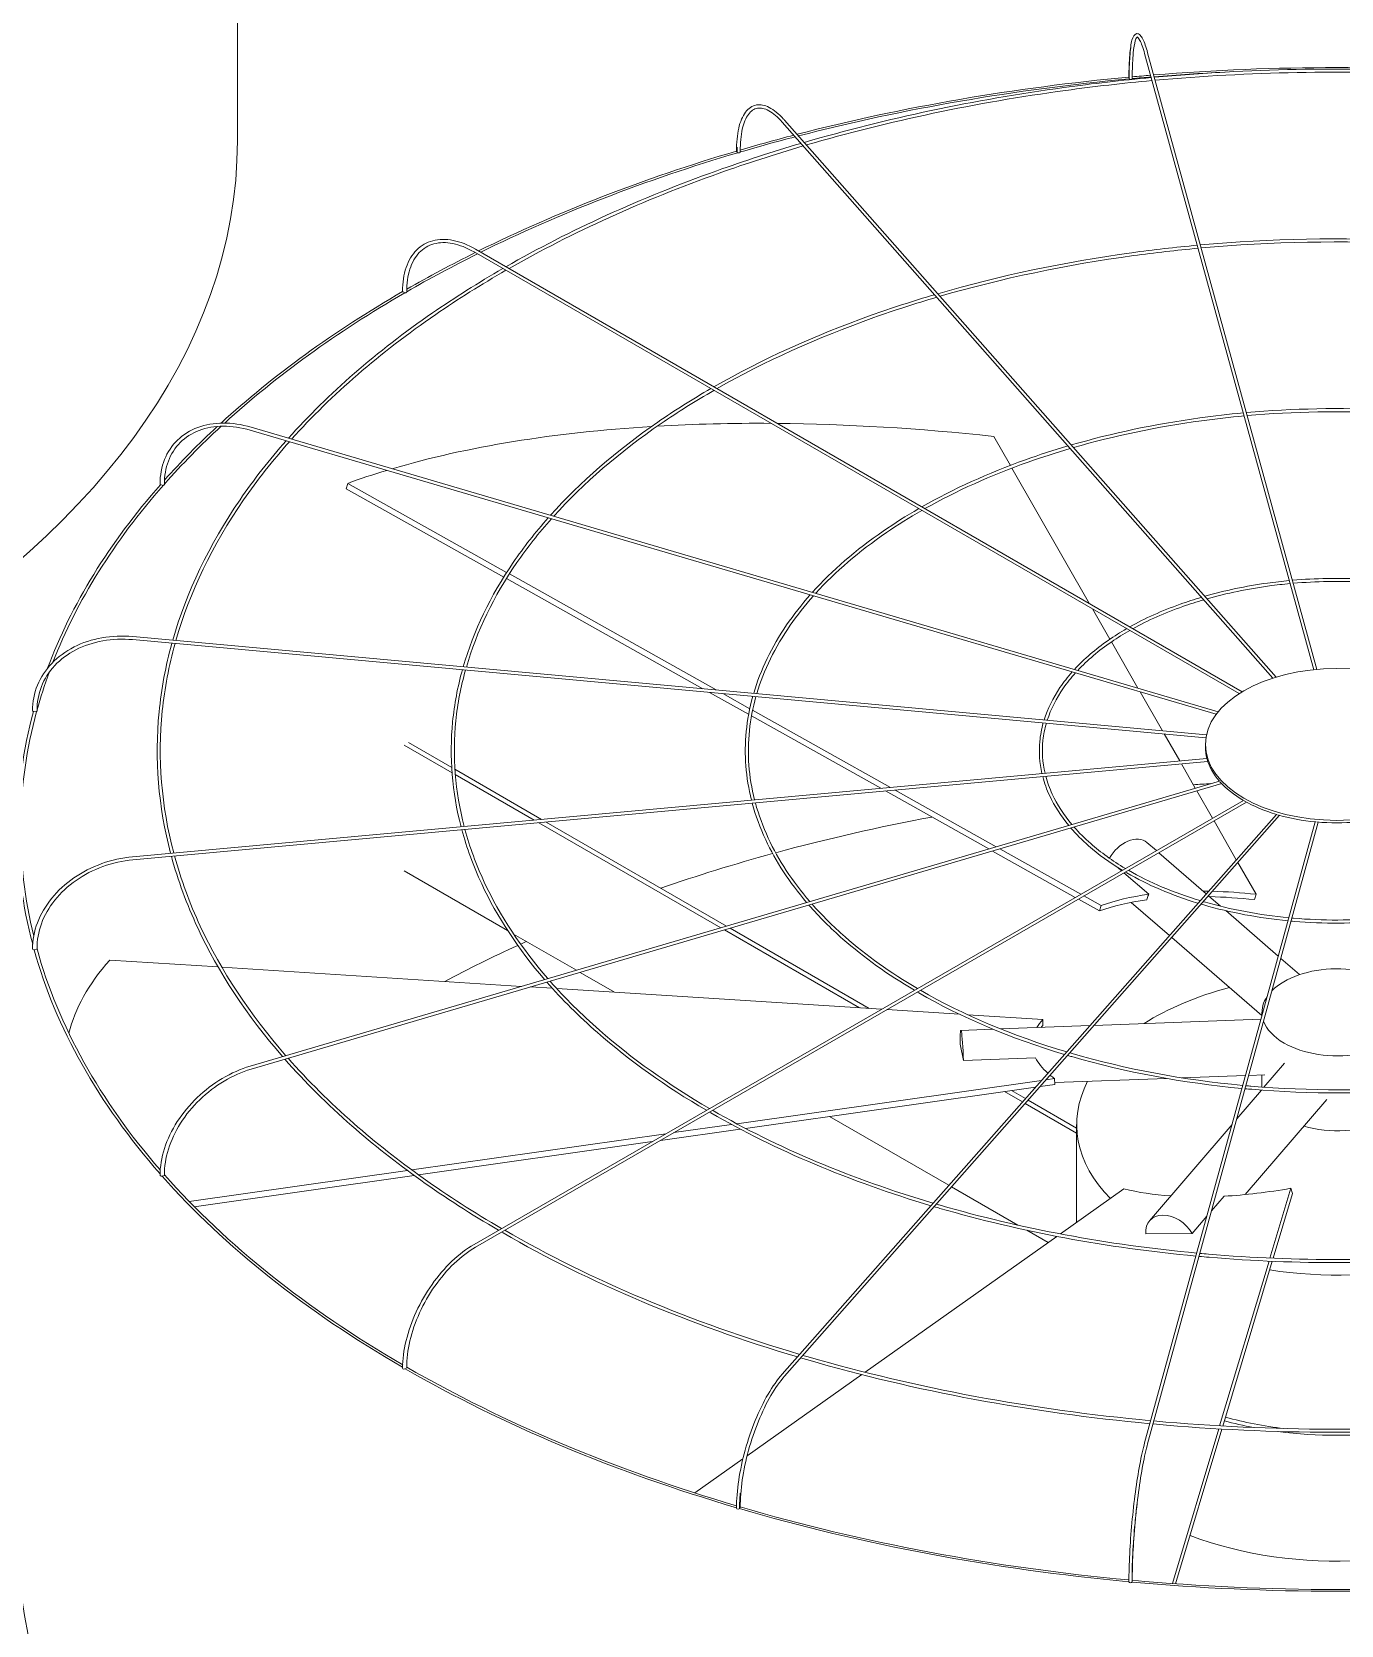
# Model space of a CAD drawing. Header units: millimetres. Extents: x -312439 to 477422, y -331570 to 212570.
# Drawn here: x 362298 to 363338, y 96232 to 97498 of the extents above; entities that cross this region are included whole.
import ezdxf

# ---------------------------------------------------------------- set-up
doc = ezdxf.new("R2010")
doc.units = ezdxf.units.MM

msp = doc.modelspace()

# ---------------------------------------------------------------- linework, layer by layer
at = {"color": 3, "linetype": 'Continuous', "lineweight": 0, "extrusion": (-1.11022e-16, 0.816497, 0.57735)}
for p, q in [((362461.049, 97411.303), (362461.049, 97974.191)), ((363316.33, 96990.955), (363181.974, 97480.713)), ((363318.805, 96991.193), (363184.337, 97481.361)), ((362895.816, 97427.773), (363286.493, 96985.091)), ((363283.929, 96984.294), (362893.979, 97426.152)), ((362650.303, 97325.166), (363259.494, 96973.449)), ((362649.078, 97323.045), (363257.13, 96971.986)), ((362471.192, 97181.36), (363238.817, 96955.544)), ((362471.883, 97183.71), (363240.453, 96957.616)), ((363075.276, 97153.364), (363062.065, 97176.425)), ((363138.241, 97043.455), (363076.508, 97151.213)), ((362547.442, 97134.808), (362548.678, 97139.096)), ((362548.678, 97139.096), (362675.002, 97068.293)), ((362672.675, 97064.617), (362547.442, 97134.808)), ((362830.947, 96975.909), (362674.814, 97063.418)), ((362677.142, 97067.093), (362841.563, 96974.938)), ((363154.404, 97015.241), (363140.662, 97039.229)), ((362377.765, 97014.889), (363230.619, 96936.902)), ((362377.988, 97017.329), (363231.076, 96939.32)), ((363176.666, 96976.381), (363155.625, 97013.108)), ((362867.301, 96955.533), (362836.191, 96972.969)), ((362846.807, 96971.999), (362868.194, 96960.012)), ((363196.063, 96942.521), (363178.425, 96973.31)), ((362870.432, 96958.757), (362979.904, 96897.4)), ((362972.266, 96896.701), (362869.56, 96954.267)), ((362631.334, 96913.303), (362597.01, 96933.12)), ((363209.866, 96918.428), (363197.55, 96939.926)), ((363231.423, 96920.4), (362377.765, 96842.338)), ((362593.546, 96931.12), (362631.605, 96909.146)), ((363230.209, 96929.566), (363230.209, 96931.566)), ((362377.988, 96839.899), (363232.146, 96918.006)), ((362702.772, 96872.058), (362633.875, 96911.835)), ((362634.177, 96907.661), (362696.791, 96871.511)), ((363222.25, 96896.81), (363211.205, 96916.091)), ((362471.192, 96675.868), (363241.372, 96902.435)), ((363243.211, 96900.423), (362471.883, 96673.518)), ((363058.184, 96848.546), (362976.039, 96894.587)), ((362983.677, 96895.285), (363064.01, 96850.26)), ((363235.9, 96872.985), (363223.502, 96894.625)), ((362649.078, 96534.183), (363260.416, 96887.139)), ((362650.303, 96532.062), (363262.893, 96885.741)), ((362700.469, 96869.388), (362845.126, 96785.87)), ((362849.716, 96787.22), (362706.45, 96869.935)), ((362893.979, 96431.076), (363286.635, 96876)), ((363289.238, 96875.247), (362895.816, 96429.455)), ((363317.372, 96870.073), (363181.974, 96376.514)), ((363184.337, 96375.866), (363319.851, 96869.85)), ((363254.823, 96839.953), (363237.117, 96870.859)), ((363126.881, 96810.042), (363061.171, 96846.871)), ((363066.998, 96848.585), (363131.257, 96812.569)), ((363183.849, 96853.674), (363191.288, 96847.228)), ((363193.247, 96845.531), (363230.928, 96812.877)), ((363160.651, 96833.822), (363163.617, 96831.252)), ((363270.547, 96812.505), (363256.109, 96837.708)), ((362675.801, 96783.629), (362593.546, 96831.12)), ((363165.575, 96829.554), (363185.305, 96812.458)), ((363146.118, 96799.261), (363129.366, 96808.649)), ((363133.743, 96811.176), (363147.353, 96803.548)), ((363171.264, 96806.073), (363201.67, 96779.724)), ((363232.779, 96811.273), (363242.359, 96802.97)), ((363269.312, 96808.218), (363270.547, 96812.505)), ((363146.118, 96799.261), (363147.353, 96803.548)), ((363246.381, 96799.485), (363288.092, 96763.339)), ((362730.385, 96752.116), (362680.54, 96780.894)), ((362848.056, 96784.178), (362955.404, 96722.201)), ((362963.192, 96721.704), (362852.645, 96785.528)), ((363203.521, 96778.12), (363275.125, 96716.07)), ((362445.711, 96754.711), (362359.55, 96760.206)), ((363290.144, 96761.561), (363305.08, 96748.618)), ((362686.909, 96739.326), (362448.654, 96754.523)), ((362760.687, 96734.621), (362733.314, 96750.424)), ((362711.288, 96737.771), (362694.042, 96738.871)), ((362972.812, 96721.091), (362714.807, 96737.547)), ((363034.846, 96717.134), (362977.223, 96720.809)), ((363275.239, 96718.706), (363275.239, 96716.488)), ((363035.962, 96704.354), (363061.439, 96705.298)), ((363100.958, 96712.917), (363041.489, 96716.71)), ((363067.391, 96705.519), (363138.508, 96708.154)), ((363101.053, 96708.25), (363100.958, 96712.917)), ((363141.885, 96708.28), (363274.334, 96713.189)), ((363038.002, 96680.425), (363035.37, 96693.432)), ((363095.231, 96682.546), (363038.002, 96680.425)), ((363211.66, 96666.62), (363262.072, 96668.489)), ((363264.638, 96668.584), (363277.558, 96669.063)), ((363275.239, 96668.977), (363275.239, 96659.307)), ((363276.772, 96659.195), (363293.118, 96678.266)), ((362857.811, 96630.14), (363100.051, 96664.579)), ((363095.327, 96659.226), (362864.798, 96626.452)), ((363070.574, 96655.707), (363084.915, 96647.428)), ((363087.253, 96650.078), (363076.133, 96656.498)), ((363110.537, 96661.389), (363099.063, 96659.758)), ((363103.787, 96665.11), (363110.441, 96666.056)), ((363110.537, 96661.389), (363110.441, 96666.056)), ((363110.506, 96662.871), (363199.402, 96666.166)), ((363255.137, 96633.95), (363274.792, 96656.884)), ((363087.079, 96646.178), (363127.961, 96622.575)), ((363127.961, 96626.575), (363089.418, 96648.828)), ((363261.848, 96573.836), (363326.69, 96649.493)), ((362807.885, 96623.042), (362853.722, 96629.559)), ((363026.451, 96581.182), (362931.592, 96635.949)), ((363127.961, 96551.706), (363127.961, 96629.468)), ((363185.759, 96553), (363251.401, 96629.591)), ((362599.612, 96593.432), (362801.386, 96622.118)), ((362790.63, 96615.908), (362604.998, 96589.517)), ((362860.645, 96625.862), (362797.13, 96616.832)), ((362422.776, 96568.292), (362596.15, 96592.94)), ((362601.503, 96589.02), (362426.808, 96564.184)), ((363081.225, 96549.558), (363028.615, 96579.932)), ((363165.546, 96578.328), (363115.053, 96542.563)), ((363281.585, 96523.368), (363298.223, 96578.854)), ((363299.554, 96574.662), (363298.223, 96578.854)), ((363235.108, 96560.94), (363245.061, 96572.553)), ((363299.554, 96574.662), (363284.14, 96523.259)), ((363219.628, 96542.879), (363231.372, 96556.581)), ((363112.281, 96540.599), (362959.82, 96432.606)), ((363105.303, 96535.657), (363088.24, 96545.508)), ((363182.801, 96542.733), (363219.628, 96542.879)), ((363241.599, 96390.022), (363280.859, 96520.948)), ((363283.414, 96520.838), (363244.143, 96389.877)), ((362957.192, 96430.745), (362866.071, 96366.201)), ((363204.02, 96264.7), (363240.876, 96387.611)), ((363243.42, 96387.465), (363206.553, 96264.518)), ((362862.746, 96363.846), (362824.508, 96336.76))]:
    msp.add_line(p, q, dxfattribs=at)
at = {"color": 3, "linetype": 'Continuous', "lineweight": 0}
for centre, major_axis, ratio, start_param, end_param in [((363335.135, 96864.031), (-1048.768, 0), 0.57735027, 4.57359934, 4.85199434), ((363335.135, 96864.031), (-1046.319, 0), 0.57735027, 4.79833842, 4.85195343), ((363335.135, 96864.031), (-1048.768, 0), 0.57735027, 4.87097639, 5.13416564), ((363335.135, 96864.031), (-1046.319, 0), 0.57735027, 4.87108521, 5.13404975), ((363170.734, 97461.484), (1.225, 0), 0.57735027, 3.14159265, 3.70729107), ((363170.926, 97460.785), (1.225, 0.004), 0.56474576, 3.29698969, 4.86778602), ((363170.926, 97460.785), (1.225, 0.004), 0.56474576, 4.86778602, 6.28318531), ((363335.135, 96864.031), (-1048.768, 0), 0.57735027, 4.85438672, 4.86842813), ((363335.135, 96864.031), (-1046.319, 0), 0.57735027, 4.85435141, 4.86879705), ((363335.135, 96864.031), (-1048.768, 0), 0.57735027, 5.13694439, 5.18189128), ((363335.135, 96864.031), (-1046.319, 0), 0.57735027, 5.13683502, 5.18307763), ((361412.281, 97411.303), (-1048.768, 0), 0.57735027, 0, 3.14159265), ((363335.135, 96864.031), (-1048.768, 0), 0.57735027, 5.18510484, 5.42093263), ((363335.135, 96864.031), (-1046.319, 0), 0.57735027, 5.18527527, 5.42075236), ((362858.849, 97402.976), (1.225, 0), 0.57735027, 3.14159265, 4.134446), ((362859.405, 97402.346), (1.225, 0.01), 0.56597275, 3.60793822, 5.17873454), ((362859.405, 97402.346), (1.225, 0.01), 0.56597275, 5.17873454, 6.28318531), ((363335.135, 96864.031), (-1046.319, 0), 0.57735027, 5.42407254, 5.49730565), ((363335.135, 96864.031), (-1048.768, 0), 0.57735027, 5.42424502, 5.49496708), ((363335.135, 96864.031), (-1048.768, 0), 0.57735027, 5.49938311, 5.72060344), ((363335.135, 96864.031), (-1046.319, 0), 0.57735027, 5.49937067, 5.71908805), ((362593.544, 97291.689), (1.225, 0), 0.57735027, 3.14159265, 4.45055499), ((362594.41, 97291.189), (1.225, 0.016), 0.56830663, 3.91933875, 5.49013508), ((362594.41, 97291.189), (1.225, 0.016), 0.56830663, 5.49013508, 6.28318531), ((363336.37, 96697.607), (-971.388, 279.904), 0.41303809, 5.31032739, 5.41762277), ((363336.37, 96697.607), (-971.388, 279.904), 0.41303809, 5.11506512, 5.30461302), ((363335.135, 96864.031), (-1046.319, 0), 0.57735027, 5.72402786, 5.81143896), ((363335.135, 96864.031), (-1048.768, 0), 0.57735027, 5.72583618, 5.80677108), ((363336.37, 96697.607), (-971.388, 279.904), 0.41303809, 5.42335715, 5.70815224), ((363336.37, 96697.607), (-971.388, 279.904), 0.41303809, 5.71506764, 5.76687966), ((363335.135, 96864.031), (-1048.768, 0), 0.57735027, 5.81359811, 6.07011802), ((363335.135, 96864.031), (-1046.319, 0), 0.57735027, 5.81336511, 6.06128621), ((362400.788, 97138.515), (1.225, 0), 0.57735027, 3.14159265, 4.76471425), ((362401.879, 97138.194), (1.225, 0.021), 0.57151893, 4.23145457, 5.8022509), ((362401.879, 97138.194), (1.225, 0.021), 0.57151893, 5.8022509, 6.28318531), ((363335.135, 96864.031), (-1046.319, 0), 0.57735027, 6.07532621, 6.12502314), ((363335.135, 96864.031), (-1048.768, 0), 0.57735027, 6.12772105, 6.43448057), ((363335.135, 96864.031), (-1046.319, 0), 0.57735027, 6.1272654, 6.42392093), ((362299.45, 96958.448), (1.225, 0), 0.57735027, 3.14159265, 5.07887352), ((362300.66, 96958.337), (1.225, 0.023), 0.57529521, 4.54449158, 6.11528791), ((362300.66, 96958.337), (1.225, 0.023), 0.57529521, 6.11528791, 6.28318531), ((363334.702, 96929.566), (-104.492, 0), 0.57735027, 0, 0.1535113), ((363334.702, 96929.566), (-104.492, 0), 0.57735027, 0.16064797, 0.46767057), ((363335.135, 96299.143), (1046.319, 0), 0.57735027, 1.66704137, 1.68043487), ((363334.702, 96929.566), (-104.492, 0), 0.57735027, 0.47480723, 0.78182983), ((363334.702, 96929.566), (-104.492, 0), 0.57735027, 0.7889665, 1.0959891), ((363335.135, 96299.143), (1046.319, 0), 0.57735027, 1.88378363, 2.01152702), ((363334.702, 96929.566), (-104.492, 0), 0.57735027, 1.10312576, 1.41014836), ((363334.702, 96929.566), (-104.492, 0), 0.57735027, 1.41728503, 1.72430763), ((363169.371, 96836.967), (-14.478, -16.707), 0.67950023, 3.14159265, 5.02860292), ((363335.135, 96299.143), (1046.319, 0), 0.57735027, 2.01409491, 2.11046953), ((363335.135, 96693.319), (-233.097, 67.167), 0.41303809, 5.53223376, 5.76687966), ((363336.37, 96697.607), (233.097, -67.167), 0.41303809, 2.38836611, 2.62528701), ((363336.37, 96697.607), (233.097, -67.167), 0.41303809, 2.14647482, 2.1667574), ((363335.135, 96693.319), (-233.097, 67.167), 0.41303809, 5.11506512, 5.27837519), ((363336.37, 96697.607), (233.097, -67.167), 0.41303809, 1.97347247, 2.1313259), ((362299.45, 96769.114), (1.225, 0), 0.57735027, 3.14159265, 5.39303278), ((363335.135, 96864.031), (-1048.768, 0), 0.57735027, 0.1585854, 0.46892864), ((362300.66, 96769.225), (1.225, 0.023), 0.57926583, 4.8585762, 6.28318531), ((363335.135, 96864.031), (-1046.319, 0), 0.57735027, 0.15790655, 0.46457773), ((363335.135, 96299.143), (1046.319, 0), 0.57735027, 2.24276735, 2.31574628), ((363335.135, 96299.143), (1046.319, 0), 0.57735027, 2.23436866, 2.24000128), ((363335.04, 96697.987), (-1010.701, -20.593), 0.30331876, 6.01219977, 6.20271663), ((363335.135, 96718.706), (-59.895, 0), 0.57735027, 3.69756416, 5.76575409), ((363335.135, 96629.468), (-207.174, 0), 0.57735027, 5.13902547, 5.54737639), ((363335.135, 96718.706), (-59.895, 0), 0.57735027, 5.91432374, 6.33788761), ((363036.781, 96682.261), (-0.819, 22.092), 0.05230802, 4.627231, 7.32191967), ((363335.04, 96697.987), (-242.531, -4.942), 0.30331876, 6.01219977, 6.09914028), ((363335.135, 96693.319), (-242.531, -4.942), 0.30331876, 6.01219977, 6.0333648), ((363335.135, 96718.706), (-59.895, 0), 0.57735027, 0.20327195, 0.78539816), ((363335.135, 96718.706), (-59.895, 0), 0.57735027, 0.78539816, 2.89978042), ((363335.04, 96697.987), (-242.531, -4.942), 0.30331876, 0.14390811, 0.31767721), ((363335.04, 96697.987), (-242.531, -4.942), 0.30331876, 0.34103276, 0.38082901), ((363335.135, 96629.468), (-207.174, 0), 0.57735027, 5.99169836, 6.79713651), ((363335.135, 96659.084), (-59.895, 0), 0.57735027, 1.1079301, 2.23846982), ((362400.788, 96589.047), (1.225, 0), 0.57735027, 3.14159265, 5.70719205), ((363335.135, 96864.031), (-1048.768, 0), 0.57735027, 0.4725868, 0.78374969), ((362401.879, 96589.368), (1.225, 0.021), 0.58304212, 5.17373692, 6.28318531), ((363335.135, 96864.031), (-1046.319, 0), 0.57735027, 0.47175253, 0.78145685), ((363333.804, 96697.511), (-231.216, -73.381), 0.44048996, 0.62708313, 0.83556185), ((363333.804, 96697.511), (-231.216, -73.381), 0.44048996, 1.04197677, 1.27889767), ((363202.545, 96538.614), (16.786, -14.386), 0.73180825, 1.0914656, 3.78615427), ((363335.135, 96629.468), (-207.174, 0), 0.57735027, 1.30817895, 1.9425337), ((362593.544, 96435.873), (1.225, 0), 0.57735027, 3.14159265, 6.02135132), ((363335.135, 96864.031), (-1048.768, 0), 0.57735027, 0.78656596, 1.09808088), ((362594.41, 96436.373), (1.225, 0.017), 0.58625442, 5.48989346, 6.28318531), ((363335.135, 96864.031), (-1046.319, 0), 0.57735027, 0.78587838, 1.09689941), ((363335.135, 96504.963), (-212.072, 0), 0.57735027, 1.13383327, 1.25213937), ((363335.135, 96504.963), (-207.174, 0), 0.57735027, 1.12739667, 1.36460952), ((363335.135, 96504.963), (-212.072, 0), 0.57735027, 1.3476903, 1.79509044), ((362859.405, 96325.216), (-1.225, -0.011), 0.58858829, 2.66526492, 3.14159265), ((363335.135, 96864.031), (-1046.319, 0), 0.57735027, 1.10010535, 1.41183726), ((362858.849, 96324.586), (-1.225, 0), 0.57735027, 0, 3.14159265), ((363335.135, 96864.031), (-1048.768, 0), 0.57735027, 1.10054445, 1.41220862), ((363335.135, 96404.963), (-212.072, 0), 0.57735027, 0.98594125, 2.34464399), ((363335.135, 96301.143), (-1048.768, 0), 0.57735027, 0, 3.14159265), ((363170.734, 96266.078), (-1.225, 0), 0.57735027, 0, 3.14159265), ((363335.135, 96864.031), (-1048.768, 0), 0.57735027, 1.41453598, 1.72626058), ((363170.926, 96266.777), (-1.225, -0.004), 0.58981528, 2.98275574, 3.14159265), ((363335.135, 96864.031), (-1046.319, 0), 0.57735027, 1.41438895, 1.72636573)]:
    msp.add_ellipse(centre, major_axis=major_axis, ratio=ratio, start_param=start_param, end_param=end_param, dxfattribs=at)
msp.add_ellipse((363334.702, 96931.566), major_axis=(-104.492, 0), ratio=0.57735027, dxfattribs=at)
for points, knots in [([(363169.509, 97461.484), (363169.509, 97468.298), (363169.716, 97474.364), (363170.527, 97484.437), (363171.124, 97488.433), (363172.731, 97494.12), (363173.634, 97496.181), (363176.774, 97496.643), (363177.767, 97496.052), (363179.972, 97493.711), (363181.201, 97491.093), (363183.119, 97485.568), (363183.729, 97483.577), (363184.337, 97481.361)], [4.71238898, 4.71238898, 4.71238898, 4.71238898, 5.02654825, 5.02654825, 5.34070751, 5.34070751, 5.65486678, 5.65486678, 5.82360284, 5.82360284, 6.1377621, 6.1377621, 6.28318531, 6.28318531, 6.28318531, 6.28318531]), ([(363181.974, 97480.713), (363180.701, 97485.353), (363179.425, 97488.919), (363177.2, 97493.242), (363176.203, 97493.841), (363176.097, 97493.841), (363175.278, 97493.246), (363173.869, 97488.588), (363173.292, 97485.188), (363172.45, 97476.215), (363172.201, 97470.496), (363172.149, 97462.944), (363172.147, 97461.876), (363172.15, 97460.789)], [0, 0, 0, 0, 0.31526689, 0.31526689, 0.60947257, 0.60947257, 0.92674061, 0.92674061, 1.22083726, 1.22083726, 1.53563039, 1.53563039, 1.5863402, 1.5863402, 1.5863402, 1.5863402]), ([(363171.037, 97486.024), (363171, 97485.781), (363170.964, 97485.534), (363170.357, 97481.187), (363169.98, 97475.974), (363169.727, 97467.026), (363169.692, 97463.984), (363169.701, 97460.784)], [7.384497053, 7.384497053, 7.384497053, 7.384497053, 7.403952931, 7.403952931, 7.721220971, 7.721220971, 7.869487909, 7.869487909, 7.869487909, 7.869487909]), ([(363479.712, 97461.843), (363458.467, 97463.764), (363437.108, 97465.263), (363340.407, 97470.107), (363264.342, 97468.595), (363189.691, 97461.843)], [3.771589677, 3.771589677, 3.771589677, 3.771589677, 3.840445898, 3.840445898, 4.082391957, 4.082391957, 4.082391957, 4.082391957]), ([(363479.054, 97459.443), (363458.262, 97461.317), (363437.361, 97462.787), (363341.109, 97467.659), (363265.02, 97466.176), (363190.35, 97459.443)], [3.7720633, 3.7720633, 3.7720633, 3.7720633, 3.839550132, 3.839550132, 4.081918334, 4.081918334, 4.081918334, 4.081918334]), ([(363187.213, 97461.617), (363163.916, 97459.472), (363140.759, 97456.82), (363046.391, 97443.855), (362976.981, 97429.175), (362911.476, 97410.027)], [4.085069591, 4.085069591, 4.085069591, 4.085069591, 4.160608173, 4.160608173, 4.395665913, 4.395665913, 4.395665913, 4.395665913]), ([(363187.871, 97459.217), (363164.84, 97457.104), (363141.946, 97454.493), (363047.959, 97441.651), (362978.664, 97427.052), (362913.267, 97407.998)], [4.084600117, 4.084600117, 4.084600117, 4.084600117, 4.159387709, 4.159387709, 4.39434399, 4.39434399, 4.39434399, 4.39434399]), ([(362857.624, 97402.976), (362857.624, 97409.837), (362858.226, 97416.032), (362860.612, 97426.534), (362862.39, 97430.845), (362867.113, 97437.184), (362870.108, 97439.208), (362876.668, 97440.346), (362880.106, 97439.653), (362887.358, 97435.972), (362891.216, 97432.829), (362895.312, 97428.338), (362895.564, 97428.058), (362895.816, 97427.773)], [4.71238898, 4.71238898, 4.71238898, 4.71238898, 5.02654825, 5.02654825, 5.34070751, 5.34070751, 5.65486678, 5.65486678, 5.94845155, 5.94845155, 6.26261081, 6.26261081, 6.28318531, 6.28318531, 6.28318531, 6.28318531]), ([(362893.979, 97426.152), (362890.323, 97430.294), (362886.691, 97433.357), (362879.96, 97437.044), (362876.897, 97437.67), (362871.532, 97436.73), (362869.144, 97435.154), (362865.036, 97429.56), (362863.37, 97425.542), (362861.162, 97415.53), (362860.602, 97409.568), (362860.627, 97402.741), (362860.628, 97402.549), (362860.63, 97402.357)], [0, 0, 0, 0, 0.31464476, 0.31464476, 0.6289116, 0.6289116, 0.94617964, 0.94617964, 1.26344768, 1.26344768, 1.5772832, 1.5772832, 1.5863402, 1.5863402, 1.5863402, 1.5863402]), ([(362908.881, 97409.266), (362886.064, 97402.545), (362863.724, 97395.283), (362781.333, 97365.87), (362725.018, 97340.226), (362674.44, 97311.23)], [4.398772282, 4.398772282, 4.398772282, 4.398772282, 4.480777933, 4.480777933, 4.708868502, 4.708868502, 4.708868502, 4.708868502]), ([(362910.67, 97407.239), (362887.949, 97400.567), (362865.701, 97393.36), (362783.545, 97364.133), (362727.36, 97338.637), (362676.895, 97309.813)], [4.39745622, 4.39745622, 4.39745622, 4.39745622, 4.479217897, 4.479217897, 4.707006068, 4.707006068, 4.707006068, 4.707006068]), ([(362858.217, 97406.394), (362858.195, 97405.578), (362858.182, 97404.75), (362858.175, 97403.393), (362858.176, 97402.87), (362858.18, 97402.343)], [7.8059806913, 7.8059806913, 7.8059806913, 7.8059806913, 7.8451401512, 7.8451401512, 7.8694167814, 7.8694167814, 7.8694167814, 7.8694167814]), ([(362592.319, 97291.689), (362592.319, 97298.589), (362593.264, 97304.97), (362596.998, 97316.084), (362599.791, 97320.819), (362606.985, 97328.099), (362611.378, 97330.642), (362621.248, 97333.248), (362626.714, 97333.316), (362638.172, 97331.04), (362644.168, 97328.689), (362650.197, 97325.227), (362650.25, 97325.197), (362650.303, 97325.166)], [3.14159265, 3.14159265, 3.14159265, 3.14159265, 3.45575192, 3.45575192, 3.76991118, 3.76991118, 4.08269654, 4.08269654, 4.39544819, 4.39544819, 4.70960746, 4.70960746, 4.71238898, 4.71238898, 4.71238898, 4.71238898]), ([(362649.078, 97323.045), (362643.328, 97326.364), (362637.603, 97328.606), (362626.805, 97330.746), (362621.74, 97330.647), (362612.736, 97328.192), (362608.79, 97325.843), (362602.3, 97319.07), (362599.757, 97314.636), (362596.377, 97304.048), (362595.545, 97297.898), (362595.634, 97291.205)], [1.57079633, 1.57079633, 1.57079633, 1.57079633, 1.88806437, 1.88806437, 2.20533241, 2.20533241, 2.52260045, 2.52260045, 2.83986849, 2.83986849, 3.15713653, 3.15713653, 3.15713653, 3.15713653]), ([(363223.78, 97328.321), (363206.321, 97326.711), (363188.966, 97324.721), (363118.414, 97315.019), (363066.556, 97304.063), (363017.594, 97289.784)], [4.085383912, 4.085383912, 4.085383912, 4.085383912, 4.160809561, 4.160809561, 4.394762921, 4.394762921, 4.394762921, 4.394762921]), ([(363224.438, 97325.922), (363207.244, 97324.343), (363190.152, 97322.394), (363119.983, 97312.815), (363068.239, 97301.94), (363019.386, 97287.754)], [4.084758769, 4.084758769, 4.084758769, 4.084758769, 4.159183124, 4.159183124, 4.392998475, 4.392998475, 4.392998475, 4.392998475]), ([(363443.146, 97328.547), (363427.297, 97329.976), (363411.364, 97331.09), (363339.049, 97334.707), (363282.128, 97333.582), (363226.258, 97328.547)], [3.772165081, 3.772165081, 3.772165081, 3.772165081, 3.840593344, 3.840593344, 4.081816553, 4.081816553, 4.081816553, 4.081816553]), ([(363442.487, 97326.147), (363427.092, 97327.529), (363411.616, 97328.614), (363339.75, 97332.258), (363282.806, 97331.163), (363226.916, 97326.147)], [3.772797592, 3.772797592, 3.772797592, 3.772797592, 3.839399606, 3.839399606, 4.081184042, 4.081184042, 4.081184042, 4.081184042]), ([(362671.987, 97309.818), (362652.452, 97298.536), (362633.78, 97286.754), (362571.696, 97243.921), (362533.219, 97210.475), (362501.548, 97174.983)], [4.712563603, 4.712563603, 4.712563603, 4.712563603, 4.800982872, 4.800982872, 5.022068239, 5.022068239, 5.022068239, 5.022068239]), ([(362674.437, 97308.404), (362654.947, 97297.189), (362636.316, 97285.477), (362574.274, 97242.845), (362535.808, 97209.539), (362504.15, 97174.218)], [4.710711416, 4.710711416, 4.710711416, 4.710711416, 4.799012884, 4.799012884, 5.020261931, 5.020261931, 5.020261931, 5.020261931]), ([(363014.999, 97289.023), (362997.846, 97283.968), (362981.052, 97278.507), (362919.489, 97256.517), (362877.48, 97237.407), (362839.713, 97215.81)], [4.398901247, 4.398901247, 4.398901247, 4.398901247, 4.481035777, 4.481035777, 4.70761983, 4.70761983, 4.70761983, 4.70761983]), ([(363016.788, 97286.995), (362999.73, 97281.991), (362983.029, 97276.584), (362921.701, 97254.779), (362879.823, 97235.817), (362842.17, 97214.391)], [4.397147207, 4.397147207, 4.397147207, 4.397147207, 4.478956818, 4.478956818, 4.705132161, 4.705132161, 4.705132161, 4.705132161]), ([(362837.258, 97214.399), (362822.535, 97205.896), (362808.464, 97197.014), (362762.105, 97165.009), (362733.438, 97140.126), (362709.788, 97113.724)], [4.712541759, 4.712541759, 4.712541759, 4.712541759, 4.801308866, 4.801308866, 5.020482203, 5.020482203, 5.020482203, 5.020482203]), ([(362839.709, 97212.984), (362825.029, 97204.548), (362811, 97195.737), (362764.684, 97163.932), (362736.03, 97139.189), (362712.392, 97112.958)], [4.710072273, 4.710072273, 4.710072273, 4.710072273, 4.798683598, 4.798683598, 5.018063384, 5.018063384, 5.018063384, 5.018063384]), ([(363406.591, 97195.297), (363396.135, 97196.232), (363385.624, 97196.963), (363337.687, 97199.352), (363299.906, 97198.614), (363262.813, 97195.297)], [3.773286698, 3.773286698, 3.773286698, 3.773286698, 3.840886477, 3.840886477, 4.080694936, 4.080694936, 4.080694936, 4.080694936]), ([(362399.563, 97138.515), (362399.563, 97145.444), (362400.761, 97152.043), (362405.463, 97163.92), (362408.967, 97169.194), (362417.93, 97177.862), (362423.384, 97181.252), (362435.667, 97185.817), (362442.494, 97186.992), (362456.846, 97187.044), (362464.37, 97185.92), (362471.883, 97183.71)], [4.71238898, 4.71238898, 4.71238898, 4.71238898, 5.02654825, 5.02654825, 5.34070751, 5.34070751, 5.65486678, 5.65486678, 5.96902604, 5.96902604, 6.28318531, 6.28318531, 6.28318531, 6.28318531]), ([(363260.335, 97195.071), (363248.717, 97193.995), (363237.169, 97192.667), (363190.426, 97186.228), (363156.108, 97178.993), (363123.681, 97169.576)], [4.086037534, 4.086037534, 4.086037534, 4.086037534, 4.161210359, 4.161210359, 4.393038284, 4.393038284, 4.393038284, 4.393038284]), ([(363260.993, 97192.672), (363249.641, 97191.627), (363238.355, 97190.34), (363191.995, 97184.023), (363157.792, 97176.868), (363125.473, 97167.544)], [4.08510236, 4.08510236, 4.08510236, 4.08510236, 4.158773218, 4.158773218, 4.390386282, 4.390386282, 4.390386282, 4.390386282]), ([(363405.932, 97192.896), (363395.93, 97193.785), (363385.877, 97194.487), (363338.388, 97196.903), (363300.584, 97196.195), (363263.471, 97192.896)], [3.774238416, 3.774238416, 3.774238416, 3.774238416, 3.839097695, 3.839097695, 4.079743218, 4.079743218, 4.079743218, 4.079743218]), ([(362471.192, 97181.36), (362463.929, 97183.497), (362456.68, 97184.564), (362442.943, 97184.471), (362436.458, 97183.312), (362424.89, 97178.912), (362419.808, 97175.674), (362411.51, 97167.442), (362408.294, 97162.447), (362404.034, 97151.156), (362402.992, 97144.859), (362403.104, 97138.214)], [0, 0, 0, 0, 0.31726804, 0.31726804, 0.63453608, 0.63453608, 0.95180412, 0.95180412, 1.26907216, 1.26907216, 1.5863402, 1.5863402, 1.5863402, 1.5863402]), ([(362499.751, 97172.959), (362486.263, 97157.686), (362474.03, 97142.041), (362438.474, 97090.133), (362420.522, 97052.627), (362409.673, 97014.431)], [5.026267439, 5.026267439, 5.026267439, 5.026267439, 5.121193451, 5.121193451, 5.33524268, 5.33524268, 5.33524268, 5.33524268]), ([(362502.346, 97172.195), (362488.961, 97157.105), (362476.811, 97141.653), (362441.125, 97089.917), (362423.059, 97052.394), (362412.155, 97014.204)], [5.024480731, 5.024480731, 5.024480731, 5.024480731, 5.118801023, 5.118801023, 5.334410373, 5.334410373, 5.334410373, 5.334410373]), ([(363121.084, 97168.816), (363109.607, 97165.431), (363098.369, 97161.773), (363057.629, 97147.204), (363029.913, 97134.62), (363004.948, 97120.411)], [4.399235311, 4.399235311, 4.399235311, 4.399235311, 4.481549286, 4.481549286, 4.705249353, 4.705249353, 4.705249353, 4.705249353]), ([(363122.873, 97166.789), (363111.491, 97163.454), (363100.346, 97159.85), (363059.842, 97145.466), (363032.259, 97133.029), (363007.409, 97118.991)], [4.396606667, 4.396606667, 4.396606667, 4.396606667, 4.478434088, 4.478434088, 4.701505316, 4.701505316, 4.701505316, 4.701505316]), ([(362707.987, 97111.701), (362697.792, 97100.162), (362688.549, 97088.338), (362662.019, 97049.562), (362648.644, 97021.702), (362640.486, 96993.325)], [5.026073872, 5.026073872, 5.026073872, 5.026073872, 5.121589201, 5.121589201, 5.333322518, 5.333322518, 5.333322518, 5.333322518]), ([(362710.583, 97110.937), (362700.489, 97099.58), (362691.33, 97087.949), (362664.672, 97049.346), (362651.183, 97021.469), (362642.97, 96993.098)], [5.023689806, 5.023689806, 5.023689806, 5.023689806, 5.118400985, 5.118400985, 5.332193335, 5.332193335, 5.332193335, 5.332193335]), ([(363002.49, 97119.002), (362992.592, 97113.285), (362983.135, 97107.311), (362952.497, 97086.132), (362933.632, 97069.799), (362917.998, 97052.474)], [4.712617693, 4.712617693, 4.712617693, 4.712617693, 4.801958432, 4.801958432, 5.017472679, 5.017472679, 5.017472679, 5.017472679]), ([(363004.942, 97117.587), (362995.087, 97111.937), (362985.671, 97106.034), (362955.08, 97085.055), (362936.228, 97068.862), (362920.608, 97051.706)], [4.708914423, 4.708914423, 4.708914423, 4.708914423, 4.798024648, 4.798024648, 5.013814843, 5.013814843, 5.013814843, 5.013814843]), ([(363296.889, 97061.82), (363291.114, 97061.279), (363285.373, 97060.613), (363262.438, 97057.437), (363245.66, 97053.922), (363229.769, 97049.366)], [4.08798608, 4.08798608, 4.08798608, 4.08798608, 4.162397179, 4.162397179, 4.387898946, 4.387898946, 4.387898946, 4.387898946]), ([(363297.547, 97059.422), (363292.037, 97058.911), (363286.559, 97058.287), (363264.009, 97055.231), (363247.347, 97051.795), (363231.565, 97047.33)], [4.086130867, 4.086130867, 4.086130867, 4.086130867, 4.157537531, 4.157537531, 4.382563309, 4.382563309, 4.382563309, 4.382563309]), ([(363370.036, 97062.045), (363364.973, 97062.488), (363359.885, 97062.835), (363336.326, 97063.998), (363317.684, 97063.647), (363299.368, 97062.045)], [3.776630452, 3.776630452, 3.776630452, 3.776630452, 3.841752063, 3.841752063, 4.077351182, 4.077351182, 4.077351182, 4.077351182]), ([(363369.377, 97059.643), (363364.768, 97060.041), (363360.138, 97060.36), (363337.028, 97061.548), (363318.363, 97061.227), (363300.026, 97059.643)], [3.778551419, 3.778551419, 3.778551419, 3.778551419, 3.838185012, 3.838185012, 4.075430215, 4.075430215, 4.075430215, 4.075430215]), ([(362916.192, 97050.452), (362909.301, 97042.658), (362903.059, 97034.668), (362885.554, 97009.023), (362876.752, 96990.793), (362871.292, 96972.219)], [5.025838542, 5.025838542, 5.025838542, 5.025838542, 5.122377625, 5.122377625, 5.329668134, 5.329668134, 5.329668134, 5.329668134]), ([(362918.789, 97049.688), (362911.999, 97042.075), (362905.841, 97034.279), (362888.211, 97008.808), (362879.296, 96990.561), (362873.779, 96971.992)], [5.022258505, 5.022258505, 5.022258505, 5.022258505, 5.117600339, 5.117600339, 5.327918781, 5.327918781, 5.327918781, 5.327918781]), ([(363227.17, 97048.609), (363221.368, 97046.894), (363215.688, 97045.039), (363195.769, 97037.892), (363182.346, 97031.833), (363170.188, 97025.01)], [4.400230759, 4.400230759, 4.400230759, 4.400230759, 4.483072665, 4.483072665, 4.698193224, 4.698193224, 4.698193224, 4.698193224]), ([(363228.959, 97046.581), (363223.252, 97044.916), (363217.665, 97043.116), (363197.986, 97036.152), (363184.7, 97030.238), (363172.66, 97023.583)], [4.394987895, 4.394987895, 4.394987895, 4.394987895, 4.476861237, 4.476861237, 4.690631098, 4.690631098, 4.690631098, 4.690631098]), ([(363167.722, 97023.605), (363162.65, 97020.674), (363157.807, 97017.609), (363142.888, 97007.255), (363133.826, 96999.47), (363126.219, 96991.221)], [4.712843699, 4.712843699, 4.712843699, 4.712843699, 4.803888031, 4.803888031, 5.008535494, 5.008535494, 5.008535494, 5.008535494]), ([(363170.175, 97022.189), (363165.146, 97019.325), (363160.344, 97016.331), (363145.479, 97006.178), (363136.436, 96998.532), (363128.846, 96990.448)], [4.705442937, 4.705442937, 4.705442937, 4.705442937, 4.796044704, 4.796044704, 5.001045495, 5.001045495, 5.001045495, 5.001045495]), ([(362298.226, 96958.448), (362298.226, 96965.392), (362299.557, 96972.222), (362304.752, 96984.965), (362308.615, 96990.875), (362318.472, 97001.189), (362324.464, 97005.592), (362337.982, 97012.475), (362345.505, 97014.954), (362361.351, 97017.762), (362369.671, 97018.089), (362377.988, 97017.329)], [4.71238898, 4.71238898, 4.71238898, 4.71238898, 5.02654825, 5.02654825, 5.34070751, 5.34070751, 5.65486678, 5.65486678, 5.96902604, 5.96902604, 6.28318531, 6.28318531, 6.28318531, 6.28318531]), ([(362377.765, 97014.889), (362369.704, 97015.627), (362361.648, 97015.297), (362346.355, 97012.544), (362339.121, 97010.122), (362326.198, 97003.44), (362320.511, 96999.182), (362311.236, 96989.268), (362307.649, 96983.613), (362302.912, 96971.462), (362301.761, 96964.966), (362301.885, 96958.36)], [0, 0, 0, 0, 0.31726804, 0.31726804, 0.63453608, 0.63453608, 0.95180412, 0.95180412, 1.26907216, 1.26907216, 1.5863402, 1.5863402, 1.5863402, 1.5863402]), ([(362409.001, 97012.033), (362404.004, 96993.931), (362400.596, 96975.68), (362395.112, 96919.9), (362398.188, 96882.2), (362407.955, 96845.099)], [5.339721085, 5.339721085, 5.339721085, 5.339721085, 5.441089183, 5.441089183, 5.648615479, 5.648615479, 5.648615479, 5.648615479]), ([(362411.48, 97011.806), (362406.562, 96994.085), (362403.181, 96976.225), (362397.502, 96920.607), (362400.548, 96882.672), (362410.429, 96845.325)], [5.338921526, 5.338921526, 5.338921526, 5.338921526, 5.438899176, 5.438899176, 5.64936187, 5.64936187, 5.64936187, 5.64936187]), ([(362639.81, 96990.927), (362636.015, 96977.221), (362633.434, 96963.4), (362629.363, 96921.725), (362631.602, 96893.746), (362638.746, 96866.203)], [5.339283406, 5.339283406, 5.339283406, 5.339283406, 5.441448905, 5.441448905, 5.646435094, 5.646435094, 5.646435094, 5.646435094]), ([(362642.289, 96990.7), (362638.575, 96977.375), (362636.019, 96963.945), (362631.753, 96922.431), (362633.962, 96894.217), (362641.218, 96866.429)], [5.33821232, 5.33821232, 5.33821232, 5.33821232, 5.438530423, 5.438530423, 5.647409525, 5.647409525, 5.647409525, 5.647409525]), ([(363124.396, 96989.204), (363120.809, 96985.154), (363117.569, 96980.997), (363109.086, 96968.483), (363104.863, 96959.881), (363102.116, 96951.112)], [5.025139852, 5.025139852, 5.025139852, 5.025139852, 5.124718569, 5.124718569, 5.318852702, 5.318852702, 5.318852702, 5.318852702]), ([(363126.997, 96988.439), (363123.511, 96984.571), (363120.353, 96980.608), (363111.753, 96968.269), (363107.42, 96959.651), (363104.613, 96950.884)], [5.01795641, 5.01795641, 5.01795641, 5.01795641, 5.115193837, 5.115193837, 5.315025269, 5.315025269, 5.315025269, 5.315025269]), ([(362870.606, 96969.822), (362868.021, 96960.527), (362866.27, 96951.151), (362863.611, 96923.58), (362865.019, 96905.308), (362869.554, 96887.309)], [5.33857876, 5.33857876, 5.33857876, 5.33857876, 5.442163387, 5.442163387, 5.64226325, 5.64226325, 5.64226325, 5.64226325]), ([(362873.086, 96969.596), (362870.581, 96960.68), (362868.856, 96951.695), (362866.005, 96924.286), (362867.381, 96905.778), (362872.024, 96887.535)], [5.336959594, 5.336959594, 5.336959594, 5.336959594, 5.437790201, 5.437790201, 5.643665153, 5.643665153, 5.643665153, 5.643665153]), ([(363101.404, 96948.718), (363100.027, 96943.833), (363099.106, 96938.903), (363097.857, 96925.436), (363098.441, 96916.87), (363100.387, 96908.417)], [5.336493801, 5.336493801, 5.336493801, 5.336493801, 5.444267704, 5.444267704, 5.629920419, 5.629920419, 5.629920419, 5.629920419]), ([(363103.886, 96948.491), (363102.59, 96943.986), (363101.695, 96939.447), (363100.258, 96926.141), (363100.81, 96917.339), (363102.849, 96908.642)], [5.333180829, 5.333180829, 5.333180829, 5.333180829, 5.43554784, 5.43554784, 5.632366847, 5.632366847, 5.632366847, 5.632366847]), ([(363100.978, 96906.011), (363102.325, 96900.856), (363104.179, 96895.749), (363110.306, 96882.627), (363115.365, 96874.745), (363121.613, 96867.205)], [5.647555853, 5.647555853, 5.647555853, 5.647555853, 5.761093974, 5.761093974, 5.943993783, 5.943993783, 5.943993783, 5.943993783]), ([(363103.451, 96906.238), (363104.724, 96901.465), (363106.445, 96896.729), (363112.438, 96883.775), (363117.657, 96875.692), (363124.175, 96867.959)], [5.650528691, 5.650528691, 5.650528691, 5.650528691, 5.758797505, 5.758797505, 5.950674573, 5.950674573, 5.950674573, 5.950674573]), ([(362870.178, 96884.906), (362872.81, 96875.081), (362876.371, 96865.342), (362888.843, 96838.574), (362899.76, 96821.868), (362913.375, 96805.947)], [5.651173142, 5.651173142, 5.651173142, 5.651173142, 5.760561648, 5.760561648, 5.95641101, 5.95641101, 5.95641101, 5.95641101]), ([(362872.654, 96885.133), (362875.208, 96875.69), (362878.637, 96866.322), (362890.972, 96839.724), (362902.053, 96822.818), (362915.953, 96806.705)], [5.65270674, 5.65270674, 5.65270674, 5.65270674, 5.759411073, 5.759411073, 5.959865306, 5.959865306, 5.959865306, 5.959865306]), ([(362639.381, 96863.802), (362643.294, 96849.306), (362648.563, 96834.936), (362667.379, 96794.522), (362684.161, 96768.993), (362705.16, 96744.695)], [5.652395762, 5.652395762, 5.652395762, 5.652395762, 5.760377777, 5.760377777, 5.960593901, 5.960593901, 5.960593901, 5.960593901]), ([(362641.858, 96864.028), (362645.693, 96849.915), (362650.829, 96835.916), (362669.507, 96795.674), (362686.455, 96769.945), (362707.743, 96745.455)], [5.653428737, 5.653428737, 5.653428737, 5.653428737, 5.759610075, 5.759610075, 5.96292207, 5.96292207, 5.96292207, 5.96292207]), ([(363123.343, 96865.161), (363127.548, 96860.294), (363132.252, 96855.577), (363145.323, 96844.106), (363154.312, 96837.594), (363164.238, 96831.611)], [5.960592691, 5.960592691, 5.960592691, 5.960592691, 6.079635734, 6.079635734, 6.26166654, 6.26166654, 6.26166654, 6.26166654]), ([(363125.929, 96865.922), (363129.891, 96861.416), (363134.297, 96857.036), (363147.188, 96845.738), (363156.424, 96839.098), (363166.666, 96833.013)], [5.967591178, 5.967591178, 5.967591178, 5.967591178, 6.080287214, 6.080287214, 6.268831801, 6.268831801, 6.268831801, 6.268831801]), ([(362298.226, 96769.114), (362298.226, 96776.059), (362299.556, 96783.114), (362304.731, 96796.754), (362308.574, 96803.336), (362318.383, 96815.393), (362324.348, 96820.868), (362337.816, 96830.189), (362345.318, 96834.034), (362361.135, 96839.729), (362369.447, 96841.578), (362377.765, 96842.338)], [4.71238898, 4.71238898, 4.71238898, 4.71238898, 5.02654825, 5.02654825, 5.34070751, 5.34070751, 5.65486678, 5.65486678, 5.96902604, 5.96902604, 6.28318531, 6.28318531, 6.28318531, 6.28318531]), ([(362377.988, 96839.899), (362369.927, 96839.162), (362361.863, 96837.358), (362346.541, 96831.798), (362339.286, 96828.042), (362326.313, 96818.962), (362320.597, 96813.639), (362311.275, 96801.968), (362307.669, 96795.623), (362302.912, 96782.553), (362301.761, 96775.83), (362301.885, 96769.248)], [0, 0, 0, 0, 0.31726804, 0.31726804, 0.63453608, 0.63453608, 0.95180412, 0.95180412, 1.26907216, 1.26907216, 1.5863402, 1.5863402, 1.5863402, 1.5863402]), ([(362408.597, 96842.698), (362413.79, 96823.548), (362420.761, 96804.562), (362445.92, 96750.504), (362468.581, 96716.14), (362496.982, 96683.455)], [5.653093793, 5.653093793, 5.653093793, 5.653093793, 5.7602846, 5.7602846, 5.96276906, 5.96276906, 5.96276906, 5.96276906]), ([(362411.073, 96842.924), (362416.189, 96824.157), (362423.027, 96805.542), (362448.048, 96751.657), (362470.875, 96717.092), (362499.568, 96684.215)], [5.653873117, 5.653873117, 5.653873117, 5.653873117, 5.75970856, 5.75970856, 5.964525032, 5.964525032, 5.964525032, 5.964525032]), ([(363185.305, 96812.458), (363185.214, 96812.264), (363185.126, 96812.071), (363184.472, 96810.6), (363184.011, 96809.33), (363183.661, 96808.115)], [52.47056241, 52.47056241, 52.47056241, 52.47056241, 52.72742849, 52.72742849, 54.42831534, 54.42831534, 54.42831534, 54.42831534]), ([(363228.703, 96806.654), (363228.907, 96806.594), (363229.112, 96806.534), (363250.416, 96800.344), (363273.14, 96796.067), (363296.46, 96793.841)], [0.316175386, 0.316175386, 0.316175386, 0.316175386, 0.319111449, 0.319111449, 0.621557717, 0.621557717, 0.621557717, 0.621557717]), ([(362915.135, 96803.911), (362923.267, 96794.598), (362932.325, 96785.56), (362958.853, 96762.287), (362977.883, 96748.655), (362998.987, 96736.203)], [5.964776177, 5.964776177, 5.964776177, 5.964776177, 6.079826485, 6.079826485, 6.272361792, 6.272361792, 6.272361792, 6.272361792]), ([(362917.725, 96804.673), (362925.612, 96795.72), (362934.371, 96787.018), (362960.717, 96763.921), (362979.999, 96750.161), (363001.426, 96737.611)], [5.968309678, 5.968309678, 5.968309678, 5.968309678, 6.080154143, 6.080154143, 6.276006003, 6.276006003, 6.276006003, 6.276006003]), ([(363226.914, 96804.627), (363227.61, 96804.421), (363228.307, 96804.217), (363250.029, 96797.933), (363272.624, 96793.681), (363295.802, 96791.444)], [0.310941688, 0.310941688, 0.310941688, 0.310941688, 0.320879059, 0.320879059, 0.619731391, 0.619731391, 0.619731391, 0.619731391]), ([(363298.937, 96793.613), (363299.407, 96793.571), (363299.876, 96793.53), (363323.554, 96791.505), (363347.281, 96791.547), (363370.467, 96793.613)], [0.632258371, 0.632258371, 0.632258371, 0.632258371, 0.638337859, 0.638337859, 0.938537956, 0.938537956, 0.938537956, 0.938537956]), ([(363298.278, 96791.213), (363299.155, 96791.133), (363300.032, 96791.057), (363324.161, 96789.041), (363347.913, 96789.118), (363371.125, 96791.213)], [0.630366287, 0.630366287, 0.630366287, 0.630366287, 0.641648359, 0.641648359, 0.94043004, 0.94043004, 0.94043004, 0.94043004]), ([(362706.929, 96742.662), (362718.987, 96728.903), (362732.398, 96715.544), (362772.381, 96680.47), (362801.458, 96659.717), (362833.749, 96640.803)], [5.966185363, 5.966185363, 5.966185363, 5.966185363, 6.079886296, 6.079886296, 6.275955277, 6.275955277, 6.275955277, 6.275955277]), ([(362709.52, 96743.425), (362721.332, 96730.025), (362734.443, 96717.002), (362774.245, 96682.104), (362803.575, 96661.225), (362836.191, 96642.213)], [5.968548703, 5.968548703, 5.968548703, 5.968548703, 6.080105077, 6.080105077, 6.278398486, 6.278398486, 6.278398486, 6.278398486]), ([(362498.756, 96681.423), (362514.731, 96663.23), (362532.483, 96645.562), (362585.919, 96598.691), (362625.058, 96570.81), (362668.553, 96545.427)], [5.966968174, 5.966968174, 5.966968174, 5.966968174, 6.07991547, 6.07991547, 6.277817313, 6.277817313, 6.277817313, 6.277817313]), ([(362501.348, 96682.186), (362517.076, 96664.352), (362534.529, 96647.02), (362587.783, 96600.325), (362627.176, 96572.318), (362670.998, 96546.838)], [5.968743918, 5.968743918, 5.968743918, 5.968743918, 6.080079672, 6.080079672, 6.279655045, 6.279655045, 6.279655045, 6.279655045]), ([(363120.829, 96684.42), (363121.93, 96684.095), (363123.033, 96683.772), (363166.623, 96671.148), (363212.35, 96662.599), (363259.247, 96658.191)], [0.312542317, 0.312542317, 0.312542317, 0.312542317, 0.320442121, 0.320442121, 0.624004657, 0.624004657, 0.624004657, 0.624004657]), ([(363122.617, 96686.447), (363123.227, 96686.268), (363123.838, 96686.09), (363167.009, 96673.559), (363212.866, 96664.985), (363259.905, 96660.59)], [0.315168655, 0.315168655, 0.315168655, 0.315168655, 0.319555491, 0.319555491, 0.624932564, 0.624932564, 0.624932564, 0.624932564]), ([(362399.563, 96589.047), (362399.563, 96595.977), (362400.76, 96603.235), (362405.409, 96617.715), (362408.861, 96624.935), (362417.678, 96638.65), (362423.042, 96645.142), (362435.165, 96656.78), (362441.922, 96661.922), (362456.18, 96670.362), (362463.679, 96673.658), (362471.192, 96675.868)], [4.71238898, 4.71238898, 4.71238898, 4.71238898, 5.02654825, 5.02654825, 5.34070751, 5.34070751, 5.65486678, 5.65486678, 5.96902604, 5.96902604, 6.28318531, 6.28318531, 6.28318531, 6.28318531]), ([(362471.883, 96673.518), (362464.62, 96671.381), (362457.346, 96668.176), (362443.513, 96659.945), (362436.957, 96654.919), (362425.225, 96643.555), (362420.052, 96637.218), (362411.611, 96623.876), (362408.343, 96616.873), (362404.033, 96602.915), (362402.992, 96595.964), (362403.104, 96589.389)], [6.28318531, 6.28318531, 6.28318531, 6.28318531, 6.60045335, 6.60045335, 6.91772139, 6.91772139, 7.23498943, 7.23498943, 7.55225747, 7.55225747, 7.86952551, 7.86952551, 7.86952551, 7.86952551]), ([(363261.724, 96657.962), (363263.499, 96657.801), (363265.276, 96657.646), (363313.617, 96653.582), (363361.197, 96653.74), (363407.68, 96657.962)], [0.629347255, 0.629347255, 0.629347255, 0.629347255, 0.640828535, 0.640828535, 0.941449071, 0.941449071, 0.941449071, 0.941449071]), ([(363262.382, 96660.362), (363263.751, 96660.238), (363265.12, 96660.118), (363313.009, 96656.046), (363360.565, 96656.168), (363407.021, 96660.362)], [0.630291706, 0.630291706, 0.630291706, 0.630291706, 0.639167998, 0.639167998, 0.940504621, 0.940504621, 0.940504621, 0.940504621]), ([(363016.532, 96566.24), (363017.547, 96565.942), (363018.564, 96565.645), (363083.603, 96546.774), (363152.592, 96533.904), (363223.35, 96527.339)], [0.314832487, 0.314832487, 0.314832487, 0.314832487, 0.319703609, 0.319703609, 0.626059979, 0.626059979, 0.626059979, 0.626059979]), ([(363014.743, 96564.213), (363016.25, 96563.769), (363017.759, 96563.328), (363083.217, 96544.363), (363152.075, 96531.518), (363222.692, 96524.94)], [0.313079474, 0.313079474, 0.313079474, 0.313079474, 0.320295327, 0.320295327, 0.625438072, 0.625438072, 0.625438072, 0.625438072]), ([(362592.319, 96435.873), (362592.319, 96442.774), (362593.264, 96450.193), (362596.938, 96465.372), (362599.667, 96473.129), (362606.642, 96488.242), (362610.888, 96495.595), (362620.488, 96509.191), (362625.841, 96515.433), (362637.15, 96526.205), (362643.102, 96530.733), (362649.078, 96534.183)], [0, 0, 0, 0, 0.31415927, 0.31415927, 0.62831853, 0.62831853, 0.9424778, 0.9424778, 1.25663706, 1.25663706, 1.57079633, 1.57079633, 1.57079633, 1.57079633]), ([(362650.303, 96532.062), (362644.553, 96528.742), (362638.782, 96524.347), (362627.796, 96513.839), (362622.584, 96507.729), (362613.254, 96494.412), (362609.137, 96487.206), (362602.415, 96472.43), (362599.811, 96464.861), (362596.376, 96450.132), (362595.545, 96442.974), (362595.634, 96436.39)], [4.71238898, 4.71238898, 4.71238898, 4.71238898, 5.02965702, 5.02965702, 5.34692506, 5.34692506, 5.6641931, 5.6641931, 5.98146114, 5.98146114, 6.29872918, 6.29872918, 6.29872918, 6.29872918]), ([(363225.169, 96524.712), (363227.843, 96524.468), (363230.52, 96524.234), (363303.073, 96518.124), (363374.482, 96518.362), (363444.234, 96524.712)], [0.629005431, 0.629005431, 0.629005431, 0.629005431, 0.64055333, 0.64055333, 0.941790896, 0.941790896, 0.941790896, 0.941790896]), ([(363225.828, 96527.112), (363228.095, 96526.906), (363230.364, 96526.707), (363302.465, 96520.588), (363373.849, 96520.79), (363443.576, 96527.112)], [0.629634706, 0.629634706, 0.629634706, 0.629634706, 0.639445125, 0.639445125, 0.941161621, 0.941161621, 0.941161621, 0.941161621]), ([(362908.69, 96444.043), (362910.591, 96443.483), (362912.496, 96442.926), (362999.814, 96417.623), (363091.809, 96400.481), (363186.15, 96391.734)], [0.313387228, 0.313387228, 0.313387228, 0.313387228, 0.320221713, 0.320221713, 0.626169744, 0.626169744, 0.626169744, 0.626169744]), ([(362910.479, 96446.07), (362911.889, 96445.656), (362913.301, 96445.243), (363000.2, 96420.034), (363092.325, 96402.867), (363186.808, 96394.133)], [0.314702857, 0.314702857, 0.314702857, 0.314702857, 0.319777688, 0.319777688, 0.626637437, 0.626637437, 0.626637437, 0.626637437]), ([(362857.624, 96324.586), (362857.624, 96331.446), (362858.228, 96338.97), (362860.577, 96354.632), (362862.322, 96362.769), (362866.785, 96378.874), (362869.502, 96386.841), (362875.649, 96401.837), (362879.077, 96408.864), (362886.322, 96421.308), (362890.137, 96426.723), (362893.979, 96431.076)], [4.71238898, 4.71238898, 4.71238898, 4.71238898, 5.02654825, 5.02654825, 5.34070751, 5.34070751, 5.65486678, 5.65486678, 5.96902604, 5.96902604, 6.28318531, 6.28318531, 6.28318531, 6.28318531]), ([(362895.816, 96429.455), (362892.16, 96425.312), (362888.478, 96420.095), (362881.435, 96407.992), (362878.077, 96401.096), (362872.058, 96386.354), (362869.399, 96378.511), (362865.051, 96362.672), (362863.363, 96354.679), (362861.128, 96339.354), (362860.581, 96332.023), (362860.629, 96325.342), (362860.629, 96325.284), (362860.63, 96325.227)], [0, 0, 0, 0, 0.31464476, 0.31464476, 0.63176735, 0.63176735, 0.94903539, 0.94903539, 1.26630343, 1.26630343, 1.58357147, 1.58357147, 1.5863402, 1.5863402, 1.5863402, 1.5863402]), ([(363188.627, 96391.506), (363192.196, 96391.181), (363195.767, 96390.868), (363292.525, 96382.711), (363387.758, 96383.029), (363480.776, 96391.506)], [0.628847379, 0.628847379, 0.628847379, 0.628847379, 0.640415364, 0.640415364, 0.941948948, 0.941948948, 0.941948948, 0.941948948]), ([(363189.285, 96393.906), (363192.447, 96393.619), (363195.612, 96393.341), (363291.917, 96385.175), (363387.125, 96385.458), (363480.118, 96393.906)], [0.62931922, 0.62931922, 0.62931922, 0.62931922, 0.639583767, 0.639583767, 0.941477106, 0.941477106, 0.941477106, 0.941477106]), ([(363169.509, 96266.078), (363169.509, 96272.892), (363169.716, 96280.451), (363170.522, 96296.331), (363171.121, 96304.65), (363172.653, 96321.242), (363173.586, 96329.513), (363175.695, 96345.202), (363176.872, 96352.618), (363179.355, 96365.883), (363180.661, 96371.728), (363181.974, 96376.514)], [4.71238898, 4.71238898, 4.71238898, 4.71238898, 5.02654825, 5.02654825, 5.34070751, 5.34070751, 5.65486678, 5.65486678, 5.96902604, 5.96902604, 6.28318531, 6.28318531, 6.28318531, 6.28318531]), ([(363184.337, 96375.866), (363183.064, 96371.226), (363181.784, 96365.504), (363179.342, 96352.443), (363178.179, 96345.094), (363176.098, 96329.542), (363175.179, 96321.34), (363173.676, 96304.904), (363173.093, 96296.672), (363172.321, 96281.003), (363172.133, 96273.568), (363172.15, 96266.865), (363172.15, 96266.823), (363172.15, 96266.781)], [6.28318531, 6.28318531, 6.28318531, 6.28318531, 6.59845219, 6.59845219, 6.91572023, 6.91572023, 7.23298827, 7.23298827, 7.55025631, 7.55025631, 7.86752435, 7.86752435, 7.86952551, 7.86952551, 7.86952551, 7.86952551]), ([(363171.959, 96266.078), (363171.959, 96272.843), (363172.164, 96280.363), (363172.966, 96296.171), (363173.563, 96304.458), (363174.824, 96318.117), (363175.393, 96323.502), (363176.02, 96328.764)], [4.71238898, 4.71238898, 4.71238898, 4.71238898, 5.026548246, 5.026548246, 5.340707511, 5.340707511, 5.545847126, 5.545847126, 5.545847126, 5.545847126])]:
    msp.add_open_spline(points, degree=3, knots=knots, dxfattribs=at)
for points in [[(363169.099, 96831.589), (363185.825, 96821.941), (363205.124, 96813.758), (363226.115, 96807.423)], [(363166.653, 96830.177), (363167.033, 96829.954), (363167.415, 96829.732), (363167.798, 96829.511)], [(363167.798, 96829.511), (363184.441, 96819.902), (363203.565, 96811.751), (363224.333, 96805.404)], [(363001.419, 96734.779), (363001.801, 96734.557), (363002.183, 96734.336), (363002.566, 96734.115)], [(363002.566, 96734.115), (363036.513, 96714.515), (363075.674, 96697.955), (363118.241, 96685.19)], [(363003.867, 96736.192), (363037.896, 96716.554), (363077.234, 96699.964), (363120.026, 96687.213)], [(362836.187, 96639.382), (362836.569, 96639.16), (362836.951, 96638.939), (362837.334, 96638.718)], [(362837.334, 96638.718), (362888.585, 96609.128), (362947.784, 96584.162), (363012.154, 96564.981)], [(362838.635, 96640.795), (362889.967, 96611.168), (362949.345, 96586.171), (363013.94, 96567.005)], [(362670.994, 96544.008), (362671.363, 96543.794), (362671.733, 96543.581), (362672.102, 96543.367)], [(362672.102, 96543.367), (362740.665, 96503.783), (362819.915, 96470.406), (362906.099, 96444.809)], [(362673.443, 96545.422), (362742.077, 96505.809), (362821.492, 96472.411), (362907.886, 96446.834)], [(362860.074, 96324.586), (362860.074, 96328.347), (362860.258, 96332.323), (362860.625, 96336.451)]]:
    msp.add_open_spline(points, degree=3, dxfattribs=at)

doc.saveas('drawing.dxf')
